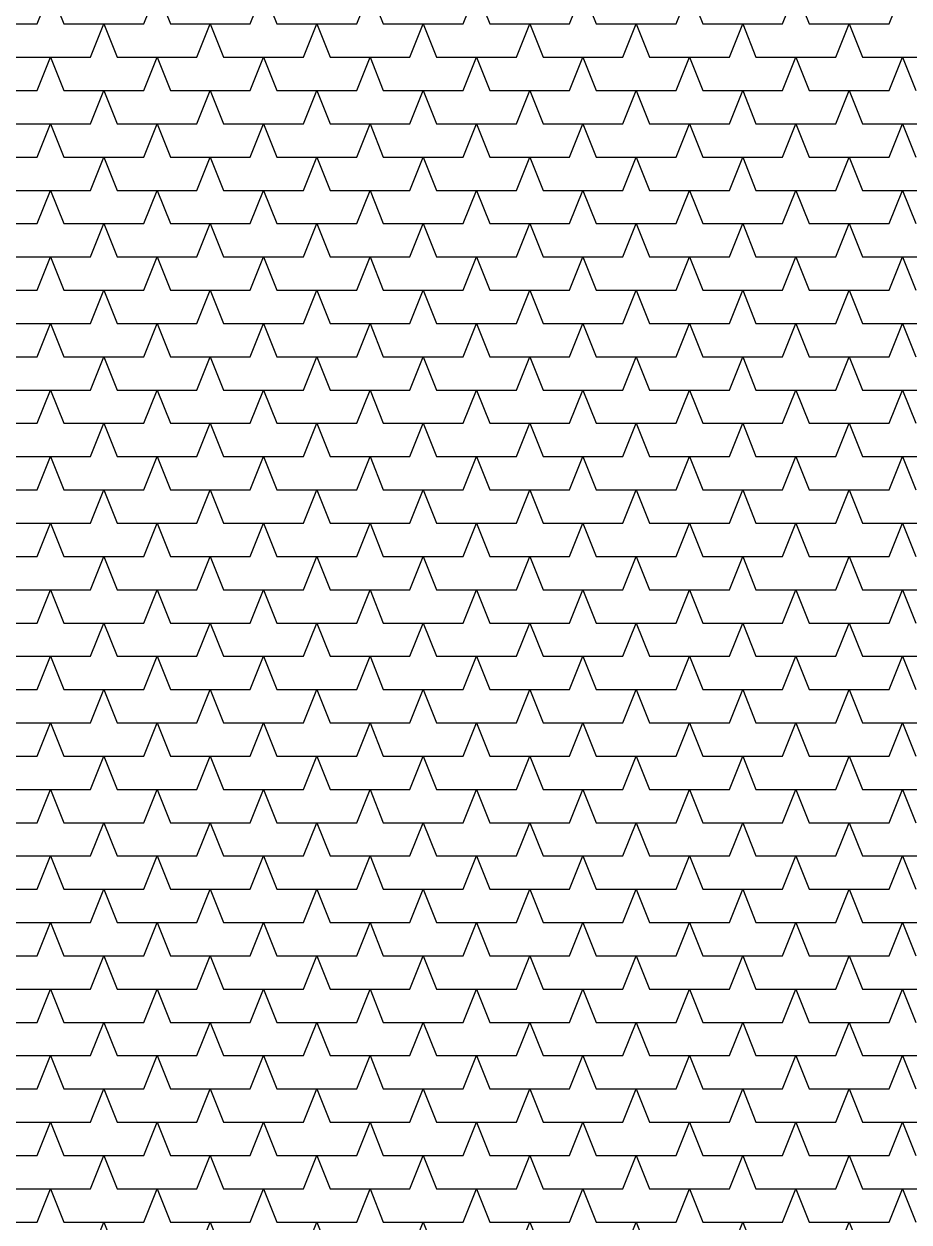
# Model space of a CAD drawing. Header units: inches. Extents: x 86794 to 87086, y 41803 to 41823.
# Drawn here: x 87033.951 to 87035.281, y 41819.53 to 41821.33 of the extents above; entities that cross this region are included whole.
import ezdxf

# ---------------------------------------------------------------- set-up
doc = ezdxf.new("R2010")
doc.units = ezdxf.units.IN
doc.header["$MEASUREMENT"] = 0

msp = doc.modelspace()

# ---------------------------------------------------------------- linework, layer by layer
at = {"color": 250}
for p, q in [((87033.9709, 41821.3295), (87033.9909, 41821.3795)), ((87033.9909, 41821.3795), (87034.0109, 41821.3295)), ((87034.1309, 41821.3295), (87034.1509, 41821.3795)), ((87034.1509, 41821.3795), (87034.1709, 41821.3295)), ((87034.2909, 41821.3295), (87034.3109, 41821.3795)), ((87034.3109, 41821.3795), (87034.3309, 41821.3295)), ((87034.4509, 41821.3295), (87034.4709, 41821.3795)), ((87034.4709, 41821.3795), (87034.4909, 41821.3295)), ((87034.6109, 41821.3295), (87034.6309, 41821.3795)), ((87034.6309, 41821.3795), (87034.6509, 41821.3295)), ((87034.7709, 41821.3295), (87034.7909, 41821.3795)), ((87034.7909, 41821.3795), (87034.8109, 41821.3295)), ((87034.9309, 41821.3295), (87034.9509, 41821.3795)), ((87034.9509, 41821.3795), (87034.9709, 41821.3295)), ((87035.0909, 41821.3295), (87035.1109, 41821.3795)), ((87035.1109, 41821.3795), (87035.1309, 41821.3295)), ((87035.2509, 41821.3295), (87035.2709, 41821.3795)), ((87033.8509, 41821.3295), (87033.9709, 41821.3295)), ((87034.0109, 41821.3295), (87034.1309, 41821.3295)), ((87034.0509, 41821.2795), (87034.0709, 41821.3295)), ((87034.0709, 41821.3295), (87034.0909, 41821.2795)), ((87034.1709, 41821.3295), (87034.2909, 41821.3295)), ((87034.2109, 41821.2795), (87034.2309, 41821.3295)), ((87034.2309, 41821.3295), (87034.2509, 41821.2795)), ((87034.3309, 41821.3295), (87034.4509, 41821.3295)), ((87034.3709, 41821.2795), (87034.3909, 41821.3295)), ((87034.3909, 41821.3295), (87034.4109, 41821.2795)), ((87034.4909, 41821.3295), (87034.6109, 41821.3295)), ((87034.5309, 41821.2795), (87034.5509, 41821.3295)), ((87034.5509, 41821.3295), (87034.5709, 41821.2795)), ((87034.6509, 41821.3295), (87034.7709, 41821.3295)), ((87034.6909, 41821.2795), (87034.7109, 41821.3295)), ((87034.7109, 41821.3295), (87034.7309, 41821.2795)), ((87034.8109, 41821.3295), (87034.9309, 41821.3295)), ((87034.8509, 41821.2795), (87034.8709, 41821.3295)), ((87034.8709, 41821.3295), (87034.8909, 41821.2795)), ((87034.9709, 41821.3295), (87035.0909, 41821.3295)), ((87035.0109, 41821.2795), (87035.0309, 41821.3295)), ((87035.0309, 41821.3295), (87035.0509, 41821.2795)), ((87035.1309, 41821.3295), (87035.2509, 41821.3295)), ((87035.1709, 41821.2795), (87035.1909, 41821.3295)), ((87035.1909, 41821.3295), (87035.2109, 41821.2795)), ((87033.9309, 41821.2795), (87034.0509, 41821.2795)), ((87033.9709, 41821.2295), (87033.9909, 41821.2795)), ((87033.9909, 41821.2795), (87034.0109, 41821.2295)), ((87034.0909, 41821.2795), (87034.2109, 41821.2795)), ((87034.1309, 41821.2295), (87034.1509, 41821.2795)), ((87034.1509, 41821.2795), (87034.1709, 41821.2295)), ((87034.2509, 41821.2795), (87034.3709, 41821.2795)), ((87034.2909, 41821.2295), (87034.3109, 41821.2795)), ((87034.3109, 41821.2795), (87034.3309, 41821.2295)), ((87034.4109, 41821.2795), (87034.5309, 41821.2795)), ((87034.4509, 41821.2295), (87034.4709, 41821.2795)), ((87034.4709, 41821.2795), (87034.4909, 41821.2295)), ((87034.5709, 41821.2795), (87034.6909, 41821.2795)), ((87034.6109, 41821.2295), (87034.6309, 41821.2795)), ((87034.6309, 41821.2795), (87034.6509, 41821.2295)), ((87034.7309, 41821.2795), (87034.8509, 41821.2795)), ((87034.7709, 41821.2295), (87034.7909, 41821.2795)), ((87034.7909, 41821.2795), (87034.8109, 41821.2295)), ((87034.8909, 41821.2795), (87035.0109, 41821.2795)), ((87034.9309, 41821.2295), (87034.9509, 41821.2795)), ((87034.9509, 41821.2795), (87034.9709, 41821.2295)), ((87035.0509, 41821.2795), (87035.1709, 41821.2795)), ((87035.0909, 41821.2295), (87035.1109, 41821.2795)), ((87035.1109, 41821.2795), (87035.1309, 41821.2295)), ((87035.2109, 41821.2795), (87035.3309, 41821.2795)), ((87035.2509, 41821.2295), (87035.2709, 41821.2795)), ((87035.2709, 41821.2795), (87035.2909, 41821.2295)), ((87033.8509, 41821.2295), (87033.9709, 41821.2295)), ((87034.0109, 41821.2295), (87034.1309, 41821.2295)), ((87034.0509, 41821.1795), (87034.0709, 41821.2295)), ((87034.0709, 41821.2295), (87034.0909, 41821.1795)), ((87034.1709, 41821.2295), (87034.2909, 41821.2295)), ((87034.2109, 41821.1795), (87034.2309, 41821.2295)), ((87034.2309, 41821.2295), (87034.2509, 41821.1795)), ((87034.3309, 41821.2295), (87034.4509, 41821.2295)), ((87034.3709, 41821.1795), (87034.3909, 41821.2295)), ((87034.3909, 41821.2295), (87034.4109, 41821.1795)), ((87034.4909, 41821.2295), (87034.6109, 41821.2295)), ((87034.5309, 41821.1795), (87034.5509, 41821.2295)), ((87034.5509, 41821.2295), (87034.5709, 41821.1795)), ((87034.6509, 41821.2295), (87034.7709, 41821.2295)), ((87034.6909, 41821.1795), (87034.7109, 41821.2295)), ((87034.7109, 41821.2295), (87034.7309, 41821.1795)), ((87034.8109, 41821.2295), (87034.9309, 41821.2295)), ((87034.8509, 41821.1795), (87034.8709, 41821.2295)), ((87034.8709, 41821.2295), (87034.8909, 41821.1795)), ((87034.9709, 41821.2295), (87035.0909, 41821.2295)), ((87035.0109, 41821.1795), (87035.0309, 41821.2295)), ((87035.0309, 41821.2295), (87035.0509, 41821.1795)), ((87035.1309, 41821.2295), (87035.2509, 41821.2295)), ((87035.1709, 41821.1795), (87035.1909, 41821.2295)), ((87035.1909, 41821.2295), (87035.2109, 41821.1795)), ((87033.9309, 41821.1795), (87034.0509, 41821.1795)), ((87033.9709, 41821.1295), (87033.9909, 41821.1795)), ((87033.9909, 41821.1795), (87034.0109, 41821.1295)), ((87034.0909, 41821.1795), (87034.2109, 41821.1795)), ((87034.1309, 41821.1295), (87034.1509, 41821.1795)), ((87034.1509, 41821.1795), (87034.1709, 41821.1295)), ((87034.2509, 41821.1795), (87034.3709, 41821.1795)), ((87034.2909, 41821.1295), (87034.3109, 41821.1795)), ((87034.3109, 41821.1795), (87034.3309, 41821.1295)), ((87034.4109, 41821.1795), (87034.5309, 41821.1795)), ((87034.4509, 41821.1295), (87034.4709, 41821.1795)), ((87034.4709, 41821.1795), (87034.4909, 41821.1295)), ((87034.5709, 41821.1795), (87034.6909, 41821.1795)), ((87034.6109, 41821.1295), (87034.6309, 41821.1795)), ((87034.6309, 41821.1795), (87034.6509, 41821.1295)), ((87034.7309, 41821.1795), (87034.8509, 41821.1795)), ((87034.7709, 41821.1295), (87034.7909, 41821.1795)), ((87034.7909, 41821.1795), (87034.8109, 41821.1295)), ((87034.8909, 41821.1795), (87035.0109, 41821.1795)), ((87034.9309, 41821.1295), (87034.9509, 41821.1795)), ((87034.9509, 41821.1795), (87034.9709, 41821.1295)), ((87035.0509, 41821.1795), (87035.1709, 41821.1795)), ((87035.0909, 41821.1295), (87035.1109, 41821.1795)), ((87035.1109, 41821.1795), (87035.1309, 41821.1295)), ((87035.2109, 41821.1795), (87035.3309, 41821.1795)), ((87035.2509, 41821.1295), (87035.2709, 41821.1795)), ((87035.2709, 41821.1795), (87035.2909, 41821.1295)), ((87033.8509, 41821.1295), (87033.9709, 41821.1295)), ((87034.0109, 41821.1295), (87034.1309, 41821.1295)), ((87034.0509, 41821.0795), (87034.0709, 41821.1295)), ((87034.0709, 41821.1295), (87034.0909, 41821.0795)), ((87034.1709, 41821.1295), (87034.2909, 41821.1295)), ((87034.2109, 41821.0795), (87034.2309, 41821.1295)), ((87034.2309, 41821.1295), (87034.2509, 41821.0795)), ((87034.3309, 41821.1295), (87034.4509, 41821.1295)), ((87034.3709, 41821.0795), (87034.3909, 41821.1295)), ((87034.3909, 41821.1295), (87034.4109, 41821.0795)), ((87034.4909, 41821.1295), (87034.6109, 41821.1295)), ((87034.5309, 41821.0795), (87034.5509, 41821.1295)), ((87034.5509, 41821.1295), (87034.5709, 41821.0795)), ((87034.6509, 41821.1295), (87034.7709, 41821.1295)), ((87034.6909, 41821.0795), (87034.7109, 41821.1295)), ((87034.7109, 41821.1295), (87034.7309, 41821.0795)), ((87034.8109, 41821.1295), (87034.9309, 41821.1295)), ((87034.8509, 41821.0795), (87034.8709, 41821.1295)), ((87034.8709, 41821.1295), (87034.8909, 41821.0795)), ((87034.9709, 41821.1295), (87035.0909, 41821.1295)), ((87035.0109, 41821.0795), (87035.0309, 41821.1295)), ((87035.0309, 41821.1295), (87035.0509, 41821.0795)), ((87035.1309, 41821.1295), (87035.2509, 41821.1295)), ((87035.1709, 41821.0795), (87035.1909, 41821.1295)), ((87035.1909, 41821.1295), (87035.2109, 41821.0795)), ((87033.9309, 41821.0795), (87034.0509, 41821.0795)), ((87033.9709, 41821.0295), (87033.9909, 41821.0795)), ((87033.9909, 41821.0795), (87034.0109, 41821.0295)), ((87034.0909, 41821.0795), (87034.2109, 41821.0795)), ((87034.1309, 41821.0295), (87034.1509, 41821.0795)), ((87034.1509, 41821.0795), (87034.1709, 41821.0295)), ((87034.2509, 41821.0795), (87034.3709, 41821.0795)), ((87034.2909, 41821.0295), (87034.3109, 41821.0795)), ((87034.3109, 41821.0795), (87034.3309, 41821.0295)), ((87034.4109, 41821.0795), (87034.5309, 41821.0795)), ((87034.4509, 41821.0295), (87034.4709, 41821.0795)), ((87034.4709, 41821.0795), (87034.4909, 41821.0295)), ((87034.5709, 41821.0795), (87034.6909, 41821.0795)), ((87034.6109, 41821.0295), (87034.6309, 41821.0795)), ((87034.6309, 41821.0795), (87034.6509, 41821.0295)), ((87034.7309, 41821.0795), (87034.8509, 41821.0795)), ((87034.7709, 41821.0295), (87034.7909, 41821.0795)), ((87034.7909, 41821.0795), (87034.8109, 41821.0295)), ((87034.8909, 41821.0795), (87035.0109, 41821.0795)), ((87034.9309, 41821.0295), (87034.9509, 41821.0795)), ((87034.9509, 41821.0795), (87034.9709, 41821.0295)), ((87035.0509, 41821.0795), (87035.1709, 41821.0795)), ((87035.0909, 41821.0295), (87035.1109, 41821.0795)), ((87035.1109, 41821.0795), (87035.1309, 41821.0295)), ((87035.2109, 41821.0795), (87035.3309, 41821.0795)), ((87035.2509, 41821.0295), (87035.2709, 41821.0795)), ((87035.2709, 41821.0795), (87035.2909, 41821.0295)), ((87033.8509, 41821.0295), (87033.9709, 41821.0295)), ((87034.0109, 41821.0295), (87034.1309, 41821.0295)), ((87034.0509, 41820.9795), (87034.0709, 41821.0295)), ((87034.0709, 41821.0295), (87034.0909, 41820.9795)), ((87034.1709, 41821.0295), (87034.2909, 41821.0295)), ((87034.2109, 41820.9795), (87034.2309, 41821.0295)), ((87034.2309, 41821.0295), (87034.2509, 41820.9795)), ((87034.3309, 41821.0295), (87034.4509, 41821.0295)), ((87034.3709, 41820.9795), (87034.3909, 41821.0295)), ((87034.3909, 41821.0295), (87034.4109, 41820.9795)), ((87034.4909, 41821.0295), (87034.6109, 41821.0295)), ((87034.5309, 41820.9795), (87034.5509, 41821.0295)), ((87034.5509, 41821.0295), (87034.5709, 41820.9795)), ((87034.6509, 41821.0295), (87034.7709, 41821.0295)), ((87034.6909, 41820.9795), (87034.7109, 41821.0295)), ((87034.7109, 41821.0295), (87034.7309, 41820.9795)), ((87034.8109, 41821.0295), (87034.9309, 41821.0295)), ((87034.8509, 41820.9795), (87034.8709, 41821.0295)), ((87034.8709, 41821.0295), (87034.8909, 41820.9795)), ((87034.9709, 41821.0295), (87035.0909, 41821.0295)), ((87035.0109, 41820.9795), (87035.0309, 41821.0295)), ((87035.0309, 41821.0295), (87035.0509, 41820.9795)), ((87035.1309, 41821.0295), (87035.2509, 41821.0295)), ((87035.1709, 41820.9795), (87035.1909, 41821.0295)), ((87035.1909, 41821.0295), (87035.2109, 41820.9795)), ((87033.9309, 41820.9795), (87034.0509, 41820.9795)), ((87033.9709, 41820.9295), (87033.9909, 41820.9795)), ((87033.9909, 41820.9795), (87034.0109, 41820.9295)), ((87034.0909, 41820.9795), (87034.2109, 41820.9795)), ((87034.1309, 41820.9295), (87034.1509, 41820.9795)), ((87034.1509, 41820.9795), (87034.1709, 41820.9295)), ((87034.2509, 41820.9795), (87034.3709, 41820.9795)), ((87034.2909, 41820.9295), (87034.3109, 41820.9795)), ((87034.3109, 41820.9795), (87034.3309, 41820.9295)), ((87034.4109, 41820.9795), (87034.5309, 41820.9795)), ((87034.4509, 41820.9295), (87034.4709, 41820.9795)), ((87034.4709, 41820.9795), (87034.4909, 41820.9295)), ((87034.5709, 41820.9795), (87034.6909, 41820.9795)), ((87034.6109, 41820.9295), (87034.6309, 41820.9795)), ((87034.6309, 41820.9795), (87034.6509, 41820.9295)), ((87034.7309, 41820.9795), (87034.8509, 41820.9795)), ((87034.7709, 41820.9295), (87034.7909, 41820.9795)), ((87034.7909, 41820.9795), (87034.8109, 41820.9295)), ((87034.8909, 41820.9795), (87035.0109, 41820.9795)), ((87034.9309, 41820.9295), (87034.9509, 41820.9795)), ((87034.9509, 41820.9795), (87034.9709, 41820.9295)), ((87035.0509, 41820.9795), (87035.1709, 41820.9795)), ((87035.0909, 41820.9295), (87035.1109, 41820.9795)), ((87035.1109, 41820.9795), (87035.1309, 41820.9295)), ((87035.2109, 41820.9795), (87035.3309, 41820.9795)), ((87035.2509, 41820.9295), (87035.2709, 41820.9795)), ((87035.2709, 41820.9795), (87035.2909, 41820.9295)), ((87033.8509, 41820.9295), (87033.9709, 41820.9295)), ((87034.0109, 41820.9295), (87034.1309, 41820.9295)), ((87034.0509, 41820.8795), (87034.0709, 41820.9295)), ((87034.0709, 41820.9295), (87034.0909, 41820.8795)), ((87034.1709, 41820.9295), (87034.2909, 41820.9295)), ((87034.2109, 41820.8795), (87034.2309, 41820.9295)), ((87034.2309, 41820.9295), (87034.2509, 41820.8795)), ((87034.3309, 41820.9295), (87034.4509, 41820.9295)), ((87034.3709, 41820.8795), (87034.3909, 41820.9295)), ((87034.3909, 41820.9295), (87034.4109, 41820.8795)), ((87034.4909, 41820.9295), (87034.6109, 41820.9295)), ((87034.5309, 41820.8795), (87034.5509, 41820.9295)), ((87034.5509, 41820.9295), (87034.5709, 41820.8795)), ((87034.6509, 41820.9295), (87034.7709, 41820.9295)), ((87034.6909, 41820.8795), (87034.7109, 41820.9295)), ((87034.7109, 41820.9295), (87034.7309, 41820.8795)), ((87034.8109, 41820.9295), (87034.9309, 41820.9295)), ((87034.8509, 41820.8795), (87034.8709, 41820.9295)), ((87034.8709, 41820.9295), (87034.8909, 41820.8795)), ((87034.9709, 41820.9295), (87035.0909, 41820.9295)), ((87035.0109, 41820.8795), (87035.0309, 41820.9295)), ((87035.0309, 41820.9295), (87035.0509, 41820.8795)), ((87035.1309, 41820.9295), (87035.2509, 41820.9295)), ((87035.1709, 41820.8795), (87035.1909, 41820.9295)), ((87035.1909, 41820.9295), (87035.2109, 41820.8795)), ((87033.9309, 41820.8795), (87034.0509, 41820.8795)), ((87033.9709, 41820.8295), (87033.9909, 41820.8795)), ((87033.9909, 41820.8795), (87034.0109, 41820.8295)), ((87034.0909, 41820.8795), (87034.2109, 41820.8795)), ((87034.1309, 41820.8295), (87034.1509, 41820.8795)), ((87034.1509, 41820.8795), (87034.1709, 41820.8295)), ((87034.2509, 41820.8795), (87034.3709, 41820.8795)), ((87034.2909, 41820.8295), (87034.3109, 41820.8795)), ((87034.3109, 41820.8795), (87034.3309, 41820.8295)), ((87034.4109, 41820.8795), (87034.5309, 41820.8795)), ((87034.4509, 41820.8295), (87034.4709, 41820.8795)), ((87034.4709, 41820.8795), (87034.4909, 41820.8295)), ((87034.5709, 41820.8795), (87034.6909, 41820.8795)), ((87034.6109, 41820.8295), (87034.6309, 41820.8795)), ((87034.6309, 41820.8795), (87034.6509, 41820.8295)), ((87034.7309, 41820.8795), (87034.8509, 41820.8795)), ((87034.7709, 41820.8295), (87034.7909, 41820.8795)), ((87034.7909, 41820.8795), (87034.8109, 41820.8295)), ((87034.8909, 41820.8795), (87035.0109, 41820.8795)), ((87034.9309, 41820.8295), (87034.9509, 41820.8795)), ((87034.9509, 41820.8795), (87034.9709, 41820.8295)), ((87035.0509, 41820.8795), (87035.1709, 41820.8795)), ((87035.0909, 41820.8295), (87035.1109, 41820.8795)), ((87035.1109, 41820.8795), (87035.1309, 41820.8295)), ((87035.2109, 41820.8795), (87035.3309, 41820.8795)), ((87035.2509, 41820.8295), (87035.2709, 41820.8795)), ((87035.2709, 41820.8795), (87035.2909, 41820.8295)), ((87033.8509, 41820.8295), (87033.9709, 41820.8295)), ((87034.0109, 41820.8295), (87034.1309, 41820.8295)), ((87034.0509, 41820.7795), (87034.0709, 41820.8295)), ((87034.0709, 41820.8295), (87034.0909, 41820.7795)), ((87034.1709, 41820.8295), (87034.2909, 41820.8295)), ((87034.2109, 41820.7795), (87034.2309, 41820.8295)), ((87034.2309, 41820.8295), (87034.2509, 41820.7795)), ((87034.3309, 41820.8295), (87034.4509, 41820.8295)), ((87034.3709, 41820.7795), (87034.3909, 41820.8295)), ((87034.3909, 41820.8295), (87034.4109, 41820.7795)), ((87034.4909, 41820.8295), (87034.6109, 41820.8295)), ((87034.5309, 41820.7795), (87034.5509, 41820.8295)), ((87034.5509, 41820.8295), (87034.5709, 41820.7795)), ((87034.6509, 41820.8295), (87034.7709, 41820.8295)), ((87034.6909, 41820.7795), (87034.7109, 41820.8295)), ((87034.7109, 41820.8295), (87034.7309, 41820.7795)), ((87034.8109, 41820.8295), (87034.9309, 41820.8295)), ((87034.8509, 41820.7795), (87034.8709, 41820.8295)), ((87034.8709, 41820.8295), (87034.8909, 41820.7795)), ((87034.9709, 41820.8295), (87035.0909, 41820.8295)), ((87035.0109, 41820.7795), (87035.0309, 41820.8295)), ((87035.0309, 41820.8295), (87035.0509, 41820.7795)), ((87035.1309, 41820.8295), (87035.2509, 41820.8295)), ((87035.1709, 41820.7795), (87035.1909, 41820.8295)), ((87035.1909, 41820.8295), (87035.2109, 41820.7795)), ((87033.9309, 41820.7795), (87034.0509, 41820.7795)), ((87033.9709, 41820.7295), (87033.9909, 41820.7795)), ((87033.9909, 41820.7795), (87034.0109, 41820.7295)), ((87034.0909, 41820.7795), (87034.2109, 41820.7795)), ((87034.1309, 41820.7295), (87034.1509, 41820.7795)), ((87034.1509, 41820.7795), (87034.1709, 41820.7295)), ((87034.2509, 41820.7795), (87034.3709, 41820.7795)), ((87034.2909, 41820.7295), (87034.3109, 41820.7795)), ((87034.3109, 41820.7795), (87034.3309, 41820.7295)), ((87034.4109, 41820.7795), (87034.5309, 41820.7795)), ((87034.4509, 41820.7295), (87034.4709, 41820.7795)), ((87034.4709, 41820.7795), (87034.4909, 41820.7295)), ((87034.5709, 41820.7795), (87034.6909, 41820.7795)), ((87034.6109, 41820.7295), (87034.6309, 41820.7795)), ((87034.6309, 41820.7795), (87034.6509, 41820.7295)), ((87034.7309, 41820.7795), (87034.8509, 41820.7795)), ((87034.7709, 41820.7295), (87034.7909, 41820.7795)), ((87034.7909, 41820.7795), (87034.8109, 41820.7295)), ((87034.8909, 41820.7795), (87035.0109, 41820.7795)), ((87034.9309, 41820.7295), (87034.9509, 41820.7795)), ((87034.9509, 41820.7795), (87034.9709, 41820.7295)), ((87035.0509, 41820.7795), (87035.1709, 41820.7795)), ((87035.0909, 41820.7295), (87035.1109, 41820.7795)), ((87035.1109, 41820.7795), (87035.1309, 41820.7295)), ((87035.2109, 41820.7795), (87035.3309, 41820.7795)), ((87035.2509, 41820.7295), (87035.2709, 41820.7795)), ((87035.2709, 41820.7795), (87035.2909, 41820.7295)), ((87033.8509, 41820.7295), (87033.9709, 41820.7295)), ((87034.0109, 41820.7295), (87034.1309, 41820.7295)), ((87034.0509, 41820.6795), (87034.0709, 41820.7295)), ((87034.0709, 41820.7295), (87034.0909, 41820.6795)), ((87034.1709, 41820.7295), (87034.2909, 41820.7295)), ((87034.2109, 41820.6795), (87034.2309, 41820.7295)), ((87034.2309, 41820.7295), (87034.2509, 41820.6795)), ((87034.3309, 41820.7295), (87034.4509, 41820.7295)), ((87034.3709, 41820.6795), (87034.3909, 41820.7295)), ((87034.3909, 41820.7295), (87034.4109, 41820.6795)), ((87034.4909, 41820.7295), (87034.6109, 41820.7295)), ((87034.5309, 41820.6795), (87034.5509, 41820.7295)), ((87034.5509, 41820.7295), (87034.5709, 41820.6795)), ((87034.6509, 41820.7295), (87034.7709, 41820.7295)), ((87034.6909, 41820.6795), (87034.7109, 41820.7295)), ((87034.7109, 41820.7295), (87034.7309, 41820.6795)), ((87034.8109, 41820.7295), (87034.9309, 41820.7295)), ((87034.8509, 41820.6795), (87034.8709, 41820.7295)), ((87034.8709, 41820.7295), (87034.8909, 41820.6795)), ((87034.9709, 41820.7295), (87035.0909, 41820.7295)), ((87035.0109, 41820.6795), (87035.0309, 41820.7295)), ((87035.0309, 41820.7295), (87035.0509, 41820.6795)), ((87035.1309, 41820.7295), (87035.2509, 41820.7295)), ((87035.1709, 41820.6795), (87035.1909, 41820.7295)), ((87035.1909, 41820.7295), (87035.2109, 41820.6795)), ((87033.9309, 41820.6795), (87034.0509, 41820.6795)), ((87033.9709, 41820.6295), (87033.9909, 41820.6795)), ((87033.9909, 41820.6795), (87034.0109, 41820.6295)), ((87034.0909, 41820.6795), (87034.2109, 41820.6795)), ((87034.1309, 41820.6295), (87034.1509, 41820.6795)), ((87034.1509, 41820.6795), (87034.1709, 41820.6295)), ((87034.2509, 41820.6795), (87034.3709, 41820.6795)), ((87034.2909, 41820.6295), (87034.3109, 41820.6795)), ((87034.3109, 41820.6795), (87034.3309, 41820.6295)), ((87034.4109, 41820.6795), (87034.5309, 41820.6795)), ((87034.4509, 41820.6295), (87034.4709, 41820.6795)), ((87034.4709, 41820.6795), (87034.4909, 41820.6295)), ((87034.5709, 41820.6795), (87034.6909, 41820.6795)), ((87034.6109, 41820.6295), (87034.6309, 41820.6795)), ((87034.6309, 41820.6795), (87034.6509, 41820.6295)), ((87034.7309, 41820.6795), (87034.8509, 41820.6795)), ((87034.7709, 41820.6295), (87034.7909, 41820.6795)), ((87034.7909, 41820.6795), (87034.8109, 41820.6295)), ((87034.8909, 41820.6795), (87035.0109, 41820.6795)), ((87034.9309, 41820.6295), (87034.9509, 41820.6795)), ((87034.9509, 41820.6795), (87034.9709, 41820.6295)), ((87035.0509, 41820.6795), (87035.1709, 41820.6795)), ((87035.0909, 41820.6295), (87035.1109, 41820.6795)), ((87035.1109, 41820.6795), (87035.1309, 41820.6295)), ((87035.2109, 41820.6795), (87035.3309, 41820.6795)), ((87035.2509, 41820.6295), (87035.2709, 41820.6795)), ((87035.2709, 41820.6795), (87035.2909, 41820.6295)), ((87033.8509, 41820.6295), (87033.9709, 41820.6295)), ((87034.0109, 41820.6295), (87034.1309, 41820.6295)), ((87034.0509, 41820.5795), (87034.0709, 41820.6295)), ((87034.0709, 41820.6295), (87034.0909, 41820.5795)), ((87034.1709, 41820.6295), (87034.2909, 41820.6295)), ((87034.2109, 41820.5795), (87034.2309, 41820.6295)), ((87034.2309, 41820.6295), (87034.2509, 41820.5795)), ((87034.3309, 41820.6295), (87034.4509, 41820.6295)), ((87034.3709, 41820.5795), (87034.3909, 41820.6295)), ((87034.3909, 41820.6295), (87034.4109, 41820.5795)), ((87034.4909, 41820.6295), (87034.6109, 41820.6295)), ((87034.5309, 41820.5795), (87034.5509, 41820.6295)), ((87034.5509, 41820.6295), (87034.5709, 41820.5795)), ((87034.6509, 41820.6295), (87034.7709, 41820.6295)), ((87034.6909, 41820.5795), (87034.7109, 41820.6295)), ((87034.7109, 41820.6295), (87034.7309, 41820.5795)), ((87034.8109, 41820.6295), (87034.9309, 41820.6295)), ((87034.8509, 41820.5795), (87034.8709, 41820.6295)), ((87034.8709, 41820.6295), (87034.8909, 41820.5795)), ((87034.9709, 41820.6295), (87035.0909, 41820.6295)), ((87035.0109, 41820.5795), (87035.0309, 41820.6295)), ((87035.0309, 41820.6295), (87035.0509, 41820.5795)), ((87035.1309, 41820.6295), (87035.2509, 41820.6295)), ((87035.1709, 41820.5795), (87035.1909, 41820.6295)), ((87035.1909, 41820.6295), (87035.2109, 41820.5795)), ((87033.9309, 41820.5795), (87034.0509, 41820.5795)), ((87033.9709, 41820.5295), (87033.9909, 41820.5795)), ((87033.9909, 41820.5795), (87034.0109, 41820.5295)), ((87034.0909, 41820.5795), (87034.2109, 41820.5795)), ((87034.1309, 41820.5295), (87034.1509, 41820.5795)), ((87034.1509, 41820.5795), (87034.1709, 41820.5295)), ((87034.2509, 41820.5795), (87034.3709, 41820.5795)), ((87034.2909, 41820.5295), (87034.3109, 41820.5795)), ((87034.3109, 41820.5795), (87034.3309, 41820.5295)), ((87034.4109, 41820.5795), (87034.5309, 41820.5795)), ((87034.4509, 41820.5295), (87034.4709, 41820.5795)), ((87034.4709, 41820.5795), (87034.4909, 41820.5295)), ((87034.5709, 41820.5795), (87034.6909, 41820.5795)), ((87034.6109, 41820.5295), (87034.6309, 41820.5795)), ((87034.6309, 41820.5795), (87034.6509, 41820.5295)), ((87034.7309, 41820.5795), (87034.8509, 41820.5795)), ((87034.7709, 41820.5295), (87034.7909, 41820.5795)), ((87034.7909, 41820.5795), (87034.8109, 41820.5295)), ((87034.8909, 41820.5795), (87035.0109, 41820.5795)), ((87034.9309, 41820.5295), (87034.9509, 41820.5795)), ((87034.9509, 41820.5795), (87034.9709, 41820.5295)), ((87035.0509, 41820.5795), (87035.1709, 41820.5795)), ((87035.0909, 41820.5295), (87035.1109, 41820.5795)), ((87035.1109, 41820.5795), (87035.1309, 41820.5295)), ((87035.2109, 41820.5795), (87035.3309, 41820.5795)), ((87035.2509, 41820.5295), (87035.2709, 41820.5795)), ((87035.2709, 41820.5795), (87035.2909, 41820.5295)), ((87033.8509, 41820.5295), (87033.9709, 41820.5295)), ((87034.0109, 41820.5295), (87034.1309, 41820.5295)), ((87034.0509, 41820.4795), (87034.0709, 41820.5295)), ((87034.0709, 41820.5295), (87034.0909, 41820.4795)), ((87034.1709, 41820.5295), (87034.2909, 41820.5295)), ((87034.2109, 41820.4795), (87034.2309, 41820.5295)), ((87034.2309, 41820.5295), (87034.2509, 41820.4795)), ((87034.3309, 41820.5295), (87034.4509, 41820.5295)), ((87034.3709, 41820.4795), (87034.3909, 41820.5295)), ((87034.3909, 41820.5295), (87034.4109, 41820.4795)), ((87034.4909, 41820.5295), (87034.6109, 41820.5295)), ((87034.5309, 41820.4795), (87034.5509, 41820.5295)), ((87034.5509, 41820.5295), (87034.5709, 41820.4795)), ((87034.6509, 41820.5295), (87034.7709, 41820.5295)), ((87034.6909, 41820.4795), (87034.7109, 41820.5295)), ((87034.7109, 41820.5295), (87034.7309, 41820.4795)), ((87034.8109, 41820.5295), (87034.9309, 41820.5295)), ((87034.8509, 41820.4795), (87034.8709, 41820.5295)), ((87034.8709, 41820.5295), (87034.8909, 41820.4795)), ((87034.9709, 41820.5295), (87035.0909, 41820.5295)), ((87035.0109, 41820.4795), (87035.0309, 41820.5295)), ((87035.0309, 41820.5295), (87035.0509, 41820.4795)), ((87035.1309, 41820.5295), (87035.2509, 41820.5295)), ((87035.1709, 41820.4795), (87035.1909, 41820.5295)), ((87035.1909, 41820.5295), (87035.2109, 41820.4795)), ((87033.9309, 41820.4795), (87034.0509, 41820.4795)), ((87033.9709, 41820.4295), (87033.9909, 41820.4795)), ((87033.9909, 41820.4795), (87034.0109, 41820.4295)), ((87034.0909, 41820.4795), (87034.2109, 41820.4795)), ((87034.1309, 41820.4295), (87034.1509, 41820.4795)), ((87034.1509, 41820.4795), (87034.1709, 41820.4295)), ((87034.2509, 41820.4795), (87034.3709, 41820.4795)), ((87034.2909, 41820.4295), (87034.3109, 41820.4795)), ((87034.3109, 41820.4795), (87034.3309, 41820.4295)), ((87034.4109, 41820.4795), (87034.5309, 41820.4795)), ((87034.4509, 41820.4295), (87034.4709, 41820.4795)), ((87034.4709, 41820.4795), (87034.4909, 41820.4295)), ((87034.5709, 41820.4795), (87034.6909, 41820.4795)), ((87034.6109, 41820.4295), (87034.6309, 41820.4795)), ((87034.6309, 41820.4795), (87034.6509, 41820.4295)), ((87034.7309, 41820.4795), (87034.8509, 41820.4795)), ((87034.7709, 41820.4295), (87034.7909, 41820.4795)), ((87034.7909, 41820.4795), (87034.8109, 41820.4295)), ((87034.8909, 41820.4795), (87035.0109, 41820.4795)), ((87034.9309, 41820.4295), (87034.9509, 41820.4795)), ((87034.9509, 41820.4795), (87034.9709, 41820.4295)), ((87035.0509, 41820.4795), (87035.1709, 41820.4795)), ((87035.0909, 41820.4295), (87035.1109, 41820.4795)), ((87035.1109, 41820.4795), (87035.1309, 41820.4295)), ((87035.2109, 41820.4795), (87035.3309, 41820.4795)), ((87035.2509, 41820.4295), (87035.2709, 41820.4795)), ((87035.2709, 41820.4795), (87035.2909, 41820.4295)), ((87033.8509, 41820.4295), (87033.9709, 41820.4295)), ((87034.0109, 41820.4295), (87034.1309, 41820.4295)), ((87034.0509, 41820.3795), (87034.0709, 41820.4295)), ((87034.0709, 41820.4295), (87034.0909, 41820.3795)), ((87034.1709, 41820.4295), (87034.2909, 41820.4295)), ((87034.2109, 41820.3795), (87034.2309, 41820.4295)), ((87034.2309, 41820.4295), (87034.2509, 41820.3795)), ((87034.3309, 41820.4295), (87034.4509, 41820.4295)), ((87034.3709, 41820.3795), (87034.3909, 41820.4295)), ((87034.3909, 41820.4295), (87034.4109, 41820.3795)), ((87034.4909, 41820.4295), (87034.6109, 41820.4295)), ((87034.5309, 41820.3795), (87034.5509, 41820.4295)), ((87034.5509, 41820.4295), (87034.5709, 41820.3795)), ((87034.6509, 41820.4295), (87034.7709, 41820.4295)), ((87034.6909, 41820.3795), (87034.7109, 41820.4295)), ((87034.7109, 41820.4295), (87034.7309, 41820.3795)), ((87034.8109, 41820.4295), (87034.9309, 41820.4295)), ((87034.8509, 41820.3795), (87034.8709, 41820.4295)), ((87034.8709, 41820.4295), (87034.8909, 41820.3795)), ((87034.9709, 41820.4295), (87035.0909, 41820.4295)), ((87035.0109, 41820.3795), (87035.0309, 41820.4295)), ((87035.0309, 41820.4295), (87035.0509, 41820.3795)), ((87035.1309, 41820.4295), (87035.2509, 41820.4295)), ((87035.1709, 41820.3795), (87035.1909, 41820.4295)), ((87035.1909, 41820.4295), (87035.2109, 41820.3795)), ((87033.9309, 41820.3795), (87034.0509, 41820.3795)), ((87033.9709, 41820.3295), (87033.9909, 41820.3795)), ((87033.9909, 41820.3795), (87034.0109, 41820.3295)), ((87034.0909, 41820.3795), (87034.2109, 41820.3795)), ((87034.1309, 41820.3295), (87034.1509, 41820.3795)), ((87034.1509, 41820.3795), (87034.1709, 41820.3295)), ((87034.2509, 41820.3795), (87034.3709, 41820.3795)), ((87034.2909, 41820.3295), (87034.3109, 41820.3795)), ((87034.3109, 41820.3795), (87034.3309, 41820.3295)), ((87034.4109, 41820.3795), (87034.5309, 41820.3795)), ((87034.4509, 41820.3295), (87034.4709, 41820.3795)), ((87034.4709, 41820.3795), (87034.4909, 41820.3295)), ((87034.5709, 41820.3795), (87034.6909, 41820.3795)), ((87034.6109, 41820.3295), (87034.6309, 41820.3795)), ((87034.6309, 41820.3795), (87034.6509, 41820.3295)), ((87034.7309, 41820.3795), (87034.8509, 41820.3795)), ((87034.7709, 41820.3295), (87034.7909, 41820.3795)), ((87034.7909, 41820.3795), (87034.8109, 41820.3295)), ((87034.8909, 41820.3795), (87035.0109, 41820.3795)), ((87034.9309, 41820.3295), (87034.9509, 41820.3795)), ((87034.9509, 41820.3795), (87034.9709, 41820.3295)), ((87035.0509, 41820.3795), (87035.1709, 41820.3795)), ((87035.0909, 41820.3295), (87035.1109, 41820.3795)), ((87035.1109, 41820.3795), (87035.1309, 41820.3295)), ((87035.2109, 41820.3795), (87035.3309, 41820.3795)), ((87035.2509, 41820.3295), (87035.2709, 41820.3795)), ((87035.2709, 41820.3795), (87035.2909, 41820.3295)), ((87033.8509, 41820.3295), (87033.9709, 41820.3295)), ((87034.0109, 41820.3295), (87034.1309, 41820.3295)), ((87034.0509, 41820.2795), (87034.0709, 41820.3295)), ((87034.0709, 41820.3295), (87034.0909, 41820.2795)), ((87034.1709, 41820.3295), (87034.2909, 41820.3295)), ((87034.2109, 41820.2795), (87034.2309, 41820.3295)), ((87034.2309, 41820.3295), (87034.2509, 41820.2795)), ((87034.3309, 41820.3295), (87034.4509, 41820.3295)), ((87034.3709, 41820.2795), (87034.3909, 41820.3295)), ((87034.3909, 41820.3295), (87034.4109, 41820.2795)), ((87034.4909, 41820.3295), (87034.6109, 41820.3295)), ((87034.5309, 41820.2795), (87034.5509, 41820.3295)), ((87034.5509, 41820.3295), (87034.5709, 41820.2795)), ((87034.6509, 41820.3295), (87034.7709, 41820.3295)), ((87034.6909, 41820.2795), (87034.7109, 41820.3295)), ((87034.7109, 41820.3295), (87034.7309, 41820.2795)), ((87034.8109, 41820.3295), (87034.9309, 41820.3295)), ((87034.8509, 41820.2795), (87034.8709, 41820.3295)), ((87034.8709, 41820.3295), (87034.8909, 41820.2795)), ((87034.9709, 41820.3295), (87035.0909, 41820.3295)), ((87035.0109, 41820.2795), (87035.0309, 41820.3295)), ((87035.0309, 41820.3295), (87035.0509, 41820.2795)), ((87035.1309, 41820.3295), (87035.2509, 41820.3295)), ((87035.1709, 41820.2795), (87035.1909, 41820.3295)), ((87035.1909, 41820.3295), (87035.2109, 41820.2795)), ((87033.9309, 41820.2795), (87034.0509, 41820.2795)), ((87033.9709, 41820.2295), (87033.9909, 41820.2795)), ((87033.9909, 41820.2795), (87034.0109, 41820.2295)), ((87034.0909, 41820.2795), (87034.2109, 41820.2795)), ((87034.1309, 41820.2295), (87034.1509, 41820.2795)), ((87034.1509, 41820.2795), (87034.1709, 41820.2295)), ((87034.2509, 41820.2795), (87034.3709, 41820.2795)), ((87034.2909, 41820.2295), (87034.3109, 41820.2795)), ((87034.3109, 41820.2795), (87034.3309, 41820.2295)), ((87034.4109, 41820.2795), (87034.5309, 41820.2795)), ((87034.4509, 41820.2295), (87034.4709, 41820.2795)), ((87034.4709, 41820.2795), (87034.4909, 41820.2295)), ((87034.5709, 41820.2795), (87034.6909, 41820.2795)), ((87034.6109, 41820.2295), (87034.6309, 41820.2795)), ((87034.6309, 41820.2795), (87034.6509, 41820.2295)), ((87034.7309, 41820.2795), (87034.8509, 41820.2795)), ((87034.7709, 41820.2295), (87034.7909, 41820.2795)), ((87034.7909, 41820.2795), (87034.8109, 41820.2295)), ((87034.8909, 41820.2795), (87035.0109, 41820.2795)), ((87034.9309, 41820.2295), (87034.9509, 41820.2795)), ((87034.9509, 41820.2795), (87034.9709, 41820.2295)), ((87035.0509, 41820.2795), (87035.1709, 41820.2795)), ((87035.0909, 41820.2295), (87035.1109, 41820.2795)), ((87035.1109, 41820.2795), (87035.1309, 41820.2295)), ((87035.2109, 41820.2795), (87035.3309, 41820.2795)), ((87035.2509, 41820.2295), (87035.2709, 41820.2795)), ((87035.2709, 41820.2795), (87035.2909, 41820.2295)), ((87033.8509, 41820.2295), (87033.9709, 41820.2295)), ((87034.0109, 41820.2295), (87034.1309, 41820.2295)), ((87034.0509, 41820.1795), (87034.0709, 41820.2295)), ((87034.0709, 41820.2295), (87034.0909, 41820.1795)), ((87034.1709, 41820.2295), (87034.2909, 41820.2295)), ((87034.2109, 41820.1795), (87034.2309, 41820.2295)), ((87034.2309, 41820.2295), (87034.2509, 41820.1795)), ((87034.3309, 41820.2295), (87034.4509, 41820.2295)), ((87034.3709, 41820.1795), (87034.3909, 41820.2295)), ((87034.3909, 41820.2295), (87034.4109, 41820.1795)), ((87034.4909, 41820.2295), (87034.6109, 41820.2295)), ((87034.5309, 41820.1795), (87034.5509, 41820.2295)), ((87034.5509, 41820.2295), (87034.5709, 41820.1795)), ((87034.6509, 41820.2295), (87034.7709, 41820.2295)), ((87034.6909, 41820.1795), (87034.7109, 41820.2295)), ((87034.7109, 41820.2295), (87034.7309, 41820.1795)), ((87034.8109, 41820.2295), (87034.9309, 41820.2295)), ((87034.8509, 41820.1795), (87034.8709, 41820.2295)), ((87034.8709, 41820.2295), (87034.8909, 41820.1795)), ((87034.9709, 41820.2295), (87035.0909, 41820.2295)), ((87035.0109, 41820.1795), (87035.0309, 41820.2295)), ((87035.0309, 41820.2295), (87035.0509, 41820.1795)), ((87035.1309, 41820.2295), (87035.2509, 41820.2295)), ((87035.1709, 41820.1795), (87035.1909, 41820.2295)), ((87035.1909, 41820.2295), (87035.2109, 41820.1795)), ((87033.9309, 41820.1795), (87034.0509, 41820.1795)), ((87033.9709, 41820.1295), (87033.9909, 41820.1795)), ((87033.9909, 41820.1795), (87034.0109, 41820.1295)), ((87034.0909, 41820.1795), (87034.2109, 41820.1795)), ((87034.1309, 41820.1295), (87034.1509, 41820.1795)), ((87034.1509, 41820.1795), (87034.1709, 41820.1295)), ((87034.2509, 41820.1795), (87034.3709, 41820.1795)), ((87034.2909, 41820.1295), (87034.3109, 41820.1795)), ((87034.3109, 41820.1795), (87034.3309, 41820.1295)), ((87034.4109, 41820.1795), (87034.5309, 41820.1795)), ((87034.4509, 41820.1295), (87034.4709, 41820.1795)), ((87034.4709, 41820.1795), (87034.4909, 41820.1295)), ((87034.5709, 41820.1795), (87034.6909, 41820.1795)), ((87034.6109, 41820.1295), (87034.6309, 41820.1795)), ((87034.6309, 41820.1795), (87034.6509, 41820.1295)), ((87034.7309, 41820.1795), (87034.8509, 41820.1795)), ((87034.7709, 41820.1295), (87034.7909, 41820.1795)), ((87034.7909, 41820.1795), (87034.8109, 41820.1295)), ((87034.8909, 41820.1795), (87035.0109, 41820.1795)), ((87034.9309, 41820.1295), (87034.9509, 41820.1795)), ((87034.9509, 41820.1795), (87034.9709, 41820.1295)), ((87035.0509, 41820.1795), (87035.1709, 41820.1795)), ((87035.0909, 41820.1295), (87035.1109, 41820.1795)), ((87035.1109, 41820.1795), (87035.1309, 41820.1295)), ((87035.2109, 41820.1795), (87035.3309, 41820.1795)), ((87035.2509, 41820.1295), (87035.2709, 41820.1795)), ((87035.2709, 41820.1795), (87035.2909, 41820.1295)), ((87033.8509, 41820.1295), (87033.9709, 41820.1295)), ((87034.0109, 41820.1295), (87034.1309, 41820.1295)), ((87034.0509, 41820.0795), (87034.0709, 41820.1295)), ((87034.0709, 41820.1295), (87034.0909, 41820.0795)), ((87034.1709, 41820.1295), (87034.2909, 41820.1295)), ((87034.2109, 41820.0795), (87034.2309, 41820.1295)), ((87034.2309, 41820.1295), (87034.2509, 41820.0795)), ((87034.3309, 41820.1295), (87034.4509, 41820.1295)), ((87034.3709, 41820.0795), (87034.3909, 41820.1295)), ((87034.3909, 41820.1295), (87034.4109, 41820.0795)), ((87034.4909, 41820.1295), (87034.6109, 41820.1295)), ((87034.5309, 41820.0795), (87034.5509, 41820.1295)), ((87034.5509, 41820.1295), (87034.5709, 41820.0795)), ((87034.6509, 41820.1295), (87034.7709, 41820.1295)), ((87034.6909, 41820.0795), (87034.7109, 41820.1295)), ((87034.7109, 41820.1295), (87034.7309, 41820.0795)), ((87034.8109, 41820.1295), (87034.9309, 41820.1295)), ((87034.8509, 41820.0795), (87034.8709, 41820.1295)), ((87034.8709, 41820.1295), (87034.8909, 41820.0795)), ((87034.9709, 41820.1295), (87035.0909, 41820.1295)), ((87035.0109, 41820.0795), (87035.0309, 41820.1295)), ((87035.0309, 41820.1295), (87035.0509, 41820.0795)), ((87035.1309, 41820.1295), (87035.2509, 41820.1295)), ((87035.1709, 41820.0795), (87035.1909, 41820.1295)), ((87035.1909, 41820.1295), (87035.2109, 41820.0795)), ((87033.9309, 41820.0795), (87034.0509, 41820.0795)), ((87033.9709, 41820.0295), (87033.9909, 41820.0795)), ((87033.9909, 41820.0795), (87034.0109, 41820.0295)), ((87034.0909, 41820.0795), (87034.2109, 41820.0795)), ((87034.1309, 41820.0295), (87034.1509, 41820.0795)), ((87034.1509, 41820.0795), (87034.1709, 41820.0295)), ((87034.2509, 41820.0795), (87034.3709, 41820.0795)), ((87034.2909, 41820.0295), (87034.3109, 41820.0795)), ((87034.3109, 41820.0795), (87034.3309, 41820.0295)), ((87034.4109, 41820.0795), (87034.5309, 41820.0795)), ((87034.4509, 41820.0295), (87034.4709, 41820.0795)), ((87034.4709, 41820.0795), (87034.4909, 41820.0295)), ((87034.5709, 41820.0795), (87034.6909, 41820.0795)), ((87034.6109, 41820.0295), (87034.6309, 41820.0795)), ((87034.6309, 41820.0795), (87034.6509, 41820.0295)), ((87034.7309, 41820.0795), (87034.8509, 41820.0795)), ((87034.7709, 41820.0295), (87034.7909, 41820.0795)), ((87034.7909, 41820.0795), (87034.8109, 41820.0295)), ((87034.8909, 41820.0795), (87035.0109, 41820.0795)), ((87034.9309, 41820.0295), (87034.9509, 41820.0795)), ((87034.9509, 41820.0795), (87034.9709, 41820.0295)), ((87035.0509, 41820.0795), (87035.1709, 41820.0795)), ((87035.0909, 41820.0295), (87035.1109, 41820.0795)), ((87035.1109, 41820.0795), (87035.1309, 41820.0295)), ((87035.2109, 41820.0795), (87035.3309, 41820.0795)), ((87035.2509, 41820.0295), (87035.2709, 41820.0795)), ((87035.2709, 41820.0795), (87035.2909, 41820.0295)), ((87033.8509, 41820.0295), (87033.9709, 41820.0295)), ((87034.0109, 41820.0295), (87034.1309, 41820.0295)), ((87034.0509, 41819.9795), (87034.0709, 41820.0295)), ((87034.0709, 41820.0295), (87034.0909, 41819.9795)), ((87034.1709, 41820.0295), (87034.2909, 41820.0295)), ((87034.2109, 41819.9795), (87034.2309, 41820.0295)), ((87034.2309, 41820.0295), (87034.2509, 41819.9795)), ((87034.3309, 41820.0295), (87034.4509, 41820.0295)), ((87034.3709, 41819.9795), (87034.3909, 41820.0295)), ((87034.3909, 41820.0295), (87034.4109, 41819.9795)), ((87034.4909, 41820.0295), (87034.6109, 41820.0295)), ((87034.5309, 41819.9795), (87034.5509, 41820.0295)), ((87034.5509, 41820.0295), (87034.5709, 41819.9795)), ((87034.6509, 41820.0295), (87034.7709, 41820.0295)), ((87034.6909, 41819.9795), (87034.7109, 41820.0295)), ((87034.7109, 41820.0295), (87034.7309, 41819.9795)), ((87034.8109, 41820.0295), (87034.9309, 41820.0295)), ((87034.8509, 41819.9795), (87034.8709, 41820.0295)), ((87034.8709, 41820.0295), (87034.8909, 41819.9795)), ((87034.9709, 41820.0295), (87035.0909, 41820.0295)), ((87035.0109, 41819.9795), (87035.0309, 41820.0295)), ((87035.0309, 41820.0295), (87035.0509, 41819.9795)), ((87035.1309, 41820.0295), (87035.2509, 41820.0295)), ((87035.1709, 41819.9795), (87035.1909, 41820.0295)), ((87035.1909, 41820.0295), (87035.2109, 41819.9795)), ((87033.9309, 41819.9795), (87034.0509, 41819.9795)), ((87033.9709, 41819.9295), (87033.9909, 41819.9795)), ((87033.9909, 41819.9795), (87034.0109, 41819.9295)), ((87034.0909, 41819.9795), (87034.2109, 41819.9795)), ((87034.1309, 41819.9295), (87034.1509, 41819.9795)), ((87034.1509, 41819.9795), (87034.1709, 41819.9295)), ((87034.2509, 41819.9795), (87034.3709, 41819.9795)), ((87034.2909, 41819.9295), (87034.3109, 41819.9795)), ((87034.3109, 41819.9795), (87034.3309, 41819.9295)), ((87034.4109, 41819.9795), (87034.5309, 41819.9795)), ((87034.4509, 41819.9295), (87034.4709, 41819.9795)), ((87034.4709, 41819.9795), (87034.4909, 41819.9295)), ((87034.5709, 41819.9795), (87034.6909, 41819.9795)), ((87034.6109, 41819.9295), (87034.6309, 41819.9795)), ((87034.6309, 41819.9795), (87034.6509, 41819.9295)), ((87034.7309, 41819.9795), (87034.8509, 41819.9795)), ((87034.7709, 41819.9295), (87034.7909, 41819.9795)), ((87034.7909, 41819.9795), (87034.8109, 41819.9295)), ((87034.8909, 41819.9795), (87035.0109, 41819.9795)), ((87034.9309, 41819.9295), (87034.9509, 41819.9795)), ((87034.9509, 41819.9795), (87034.9709, 41819.9295)), ((87035.0509, 41819.9795), (87035.1709, 41819.9795)), ((87035.0909, 41819.9295), (87035.1109, 41819.9795)), ((87035.1109, 41819.9795), (87035.1309, 41819.9295)), ((87035.2109, 41819.9795), (87035.3309, 41819.9795)), ((87035.2509, 41819.9295), (87035.2709, 41819.9795)), ((87035.2709, 41819.9795), (87035.2909, 41819.9295)), ((87033.8509, 41819.9295), (87033.9709, 41819.9295)), ((87034.0109, 41819.9295), (87034.1309, 41819.9295)), ((87034.0509, 41819.8795), (87034.0709, 41819.9295)), ((87034.0709, 41819.9295), (87034.0909, 41819.8795)), ((87034.1709, 41819.9295), (87034.2909, 41819.9295)), ((87034.2109, 41819.8795), (87034.2309, 41819.9295)), ((87034.2309, 41819.9295), (87034.2509, 41819.8795)), ((87034.3309, 41819.9295), (87034.4509, 41819.9295)), ((87034.3709, 41819.8795), (87034.3909, 41819.9295)), ((87034.3909, 41819.9295), (87034.4109, 41819.8795)), ((87034.4909, 41819.9295), (87034.6109, 41819.9295)), ((87034.5309, 41819.8795), (87034.5509, 41819.9295)), ((87034.5509, 41819.9295), (87034.5709, 41819.8795)), ((87034.6509, 41819.9295), (87034.7709, 41819.9295)), ((87034.6909, 41819.8795), (87034.7109, 41819.9295)), ((87034.7109, 41819.9295), (87034.7309, 41819.8795)), ((87034.8109, 41819.9295), (87034.9309, 41819.9295)), ((87034.8509, 41819.8795), (87034.8709, 41819.9295)), ((87034.8709, 41819.9295), (87034.8909, 41819.8795)), ((87034.9709, 41819.9295), (87035.0909, 41819.9295)), ((87035.0109, 41819.8795), (87035.0309, 41819.9295)), ((87035.0309, 41819.9295), (87035.0509, 41819.8795)), ((87035.1309, 41819.9295), (87035.2509, 41819.9295)), ((87035.1709, 41819.8795), (87035.1909, 41819.9295)), ((87035.1909, 41819.9295), (87035.2109, 41819.8795)), ((87033.9309, 41819.8795), (87034.0509, 41819.8795)), ((87033.9709, 41819.8295), (87033.9909, 41819.8795)), ((87033.9909, 41819.8795), (87034.0109, 41819.8295)), ((87034.0909, 41819.8795), (87034.2109, 41819.8795)), ((87034.1309, 41819.8295), (87034.1509, 41819.8795)), ((87034.1509, 41819.8795), (87034.1709, 41819.8295)), ((87034.2509, 41819.8795), (87034.3709, 41819.8795)), ((87034.2909, 41819.8295), (87034.3109, 41819.8795)), ((87034.3109, 41819.8795), (87034.3309, 41819.8295)), ((87034.4109, 41819.8795), (87034.5309, 41819.8795)), ((87034.4509, 41819.8295), (87034.4709, 41819.8795)), ((87034.4709, 41819.8795), (87034.4909, 41819.8295)), ((87034.5709, 41819.8795), (87034.6909, 41819.8795)), ((87034.6109, 41819.8295), (87034.6309, 41819.8795)), ((87034.6309, 41819.8795), (87034.6509, 41819.8295)), ((87034.7309, 41819.8795), (87034.8509, 41819.8795)), ((87034.7709, 41819.8295), (87034.7909, 41819.8795)), ((87034.7909, 41819.8795), (87034.8109, 41819.8295)), ((87034.8909, 41819.8795), (87035.0109, 41819.8795)), ((87034.9309, 41819.8295), (87034.9509, 41819.8795)), ((87034.9509, 41819.8795), (87034.9709, 41819.8295)), ((87035.0509, 41819.8795), (87035.1709, 41819.8795)), ((87035.0909, 41819.8295), (87035.1109, 41819.8795)), ((87035.1109, 41819.8795), (87035.1309, 41819.8295)), ((87035.2109, 41819.8795), (87035.3309, 41819.8795)), ((87035.2509, 41819.8295), (87035.2709, 41819.8795)), ((87035.2709, 41819.8795), (87035.2909, 41819.8295)), ((87033.8509, 41819.8295), (87033.9709, 41819.8295)), ((87034.0109, 41819.8295), (87034.1309, 41819.8295)), ((87034.0509, 41819.7795), (87034.0709, 41819.8295)), ((87034.0709, 41819.8295), (87034.0909, 41819.7795)), ((87034.1709, 41819.8295), (87034.2909, 41819.8295)), ((87034.2109, 41819.7795), (87034.2309, 41819.8295)), ((87034.2309, 41819.8295), (87034.2509, 41819.7795)), ((87034.3309, 41819.8295), (87034.4509, 41819.8295)), ((87034.3709, 41819.7795), (87034.3909, 41819.8295)), ((87034.3909, 41819.8295), (87034.4109, 41819.7795)), ((87034.4909, 41819.8295), (87034.6109, 41819.8295)), ((87034.5309, 41819.7795), (87034.5509, 41819.8295)), ((87034.5509, 41819.8295), (87034.5709, 41819.7795)), ((87034.6509, 41819.8295), (87034.7709, 41819.8295)), ((87034.6909, 41819.7795), (87034.7109, 41819.8295)), ((87034.7109, 41819.8295), (87034.7309, 41819.7795)), ((87034.8109, 41819.8295), (87034.9309, 41819.8295)), ((87034.8509, 41819.7795), (87034.8709, 41819.8295)), ((87034.8709, 41819.8295), (87034.8909, 41819.7795)), ((87034.9709, 41819.8295), (87035.0909, 41819.8295)), ((87035.0109, 41819.7795), (87035.0309, 41819.8295)), ((87035.0309, 41819.8295), (87035.0509, 41819.7795)), ((87035.1309, 41819.8295), (87035.2509, 41819.8295)), ((87035.1709, 41819.7795), (87035.1909, 41819.8295)), ((87035.1909, 41819.8295), (87035.2109, 41819.7795)), ((87033.9309, 41819.7795), (87034.0509, 41819.7795)), ((87033.9709, 41819.7295), (87033.9909, 41819.7795)), ((87033.9909, 41819.7795), (87034.0109, 41819.7295)), ((87034.0909, 41819.7795), (87034.2109, 41819.7795)), ((87034.1309, 41819.7295), (87034.1509, 41819.7795)), ((87034.1509, 41819.7795), (87034.1709, 41819.7295)), ((87034.2509, 41819.7795), (87034.3709, 41819.7795)), ((87034.2909, 41819.7295), (87034.3109, 41819.7795)), ((87034.3109, 41819.7795), (87034.3309, 41819.7295)), ((87034.4109, 41819.7795), (87034.5309, 41819.7795)), ((87034.4509, 41819.7295), (87034.4709, 41819.7795)), ((87034.4709, 41819.7795), (87034.4909, 41819.7295)), ((87034.5709, 41819.7795), (87034.6909, 41819.7795)), ((87034.6109, 41819.7295), (87034.6309, 41819.7795)), ((87034.6309, 41819.7795), (87034.6509, 41819.7295)), ((87034.7309, 41819.7795), (87034.8509, 41819.7795)), ((87034.7709, 41819.7295), (87034.7909, 41819.7795)), ((87034.7909, 41819.7795), (87034.8109, 41819.7295)), ((87034.8909, 41819.7795), (87035.0109, 41819.7795)), ((87034.9309, 41819.7295), (87034.9509, 41819.7795)), ((87034.9509, 41819.7795), (87034.9709, 41819.7295)), ((87035.0509, 41819.7795), (87035.1709, 41819.7795)), ((87035.0909, 41819.7295), (87035.1109, 41819.7795)), ((87035.1109, 41819.7795), (87035.1309, 41819.7295)), ((87035.2109, 41819.7795), (87035.3309, 41819.7795)), ((87035.2509, 41819.7295), (87035.2709, 41819.7795)), ((87035.2709, 41819.7795), (87035.2909, 41819.7295)), ((87033.8509, 41819.7295), (87033.9709, 41819.7295)), ((87034.0109, 41819.7295), (87034.1309, 41819.7295)), ((87034.0509, 41819.6795), (87034.0709, 41819.7295)), ((87034.0709, 41819.7295), (87034.0909, 41819.6795)), ((87034.1709, 41819.7295), (87034.2909, 41819.7295)), ((87034.2109, 41819.6795), (87034.2309, 41819.7295)), ((87034.2309, 41819.7295), (87034.2509, 41819.6795)), ((87034.3309, 41819.7295), (87034.4509, 41819.7295)), ((87034.3709, 41819.6795), (87034.3909, 41819.7295)), ((87034.3909, 41819.7295), (87034.4109, 41819.6795)), ((87034.4909, 41819.7295), (87034.6109, 41819.7295)), ((87034.5309, 41819.6795), (87034.5509, 41819.7295)), ((87034.5509, 41819.7295), (87034.5709, 41819.6795)), ((87034.6509, 41819.7295), (87034.7709, 41819.7295)), ((87034.6909, 41819.6795), (87034.7109, 41819.7295)), ((87034.7109, 41819.7295), (87034.7309, 41819.6795)), ((87034.8109, 41819.7295), (87034.9309, 41819.7295)), ((87034.8509, 41819.6795), (87034.8709, 41819.7295)), ((87034.8709, 41819.7295), (87034.8909, 41819.6795)), ((87034.9709, 41819.7295), (87035.0909, 41819.7295)), ((87035.0109, 41819.6795), (87035.0309, 41819.7295)), ((87035.0309, 41819.7295), (87035.0509, 41819.6795)), ((87035.1309, 41819.7295), (87035.2509, 41819.7295)), ((87035.1709, 41819.6795), (87035.1909, 41819.7295)), ((87035.1909, 41819.7295), (87035.2109, 41819.6795)), ((87033.9309, 41819.6795), (87034.0509, 41819.6795)), ((87033.9709, 41819.6295), (87033.9909, 41819.6795)), ((87033.9909, 41819.6795), (87034.0109, 41819.6295)), ((87034.0909, 41819.6795), (87034.2109, 41819.6795)), ((87034.1309, 41819.6295), (87034.1509, 41819.6795)), ((87034.1509, 41819.6795), (87034.1709, 41819.6295)), ((87034.2509, 41819.6795), (87034.3709, 41819.6795)), ((87034.2909, 41819.6295), (87034.3109, 41819.6795)), ((87034.3109, 41819.6795), (87034.3309, 41819.6295)), ((87034.4109, 41819.6795), (87034.5309, 41819.6795)), ((87034.4509, 41819.6295), (87034.4709, 41819.6795)), ((87034.4709, 41819.6795), (87034.4909, 41819.6295)), ((87034.5709, 41819.6795), (87034.6909, 41819.6795)), ((87034.6109, 41819.6295), (87034.6309, 41819.6795)), ((87034.6309, 41819.6795), (87034.6509, 41819.6295)), ((87034.7309, 41819.6795), (87034.8509, 41819.6795)), ((87034.7709, 41819.6295), (87034.7909, 41819.6795)), ((87034.7909, 41819.6795), (87034.8109, 41819.6295)), ((87034.8909, 41819.6795), (87035.0109, 41819.6795)), ((87034.9309, 41819.6295), (87034.9509, 41819.6795)), ((87034.9509, 41819.6795), (87034.9709, 41819.6295)), ((87035.0509, 41819.6795), (87035.1709, 41819.6795)), ((87035.0909, 41819.6295), (87035.1109, 41819.6795)), ((87035.1109, 41819.6795), (87035.1309, 41819.6295)), ((87035.2109, 41819.6795), (87035.3309, 41819.6795)), ((87035.2509, 41819.6295), (87035.2709, 41819.6795)), ((87035.2709, 41819.6795), (87035.2909, 41819.6295)), ((87033.8509, 41819.6295), (87033.9709, 41819.6295)), ((87034.0109, 41819.6295), (87034.1309, 41819.6295)), ((87034.0509, 41819.5795), (87034.0709, 41819.6295)), ((87034.0709, 41819.6295), (87034.0909, 41819.5795)), ((87034.1709, 41819.6295), (87034.2909, 41819.6295)), ((87034.2109, 41819.5795), (87034.2309, 41819.6295)), ((87034.2309, 41819.6295), (87034.2509, 41819.5795)), ((87034.3309, 41819.6295), (87034.4509, 41819.6295)), ((87034.3709, 41819.5795), (87034.3909, 41819.6295)), ((87034.3909, 41819.6295), (87034.4109, 41819.5795)), ((87034.4909, 41819.6295), (87034.6109, 41819.6295)), ((87034.5309, 41819.5795), (87034.5509, 41819.6295)), ((87034.5509, 41819.6295), (87034.5709, 41819.5795)), ((87034.6509, 41819.6295), (87034.7709, 41819.6295)), ((87034.6909, 41819.5795), (87034.7109, 41819.6295)), ((87034.7109, 41819.6295), (87034.7309, 41819.5795)), ((87034.8109, 41819.6295), (87034.9309, 41819.6295)), ((87034.8509, 41819.5795), (87034.8709, 41819.6295)), ((87034.8709, 41819.6295), (87034.8909, 41819.5795)), ((87034.9709, 41819.6295), (87035.0909, 41819.6295)), ((87035.0109, 41819.5795), (87035.0309, 41819.6295)), ((87035.0309, 41819.6295), (87035.0509, 41819.5795)), ((87035.1309, 41819.6295), (87035.2509, 41819.6295)), ((87035.1709, 41819.5795), (87035.1909, 41819.6295)), ((87035.1909, 41819.6295), (87035.2109, 41819.5795)), ((87033.9309, 41819.5795), (87034.0509, 41819.5795)), ((87033.9709, 41819.5295), (87033.9909, 41819.5795)), ((87033.9909, 41819.5795), (87034.0109, 41819.5295)), ((87034.0909, 41819.5795), (87034.2109, 41819.5795)), ((87034.1309, 41819.5295), (87034.1509, 41819.5795)), ((87034.1509, 41819.5795), (87034.1709, 41819.5295)), ((87034.2509, 41819.5795), (87034.3709, 41819.5795)), ((87034.2909, 41819.5295), (87034.3109, 41819.5795)), ((87034.3109, 41819.5795), (87034.3309, 41819.5295)), ((87034.4109, 41819.5795), (87034.5309, 41819.5795)), ((87034.4509, 41819.5295), (87034.4709, 41819.5795)), ((87034.4709, 41819.5795), (87034.4909, 41819.5295)), ((87034.5709, 41819.5795), (87034.6909, 41819.5795)), ((87034.6109, 41819.5295), (87034.6309, 41819.5795)), ((87034.6309, 41819.5795), (87034.6509, 41819.5295)), ((87034.7309, 41819.5795), (87034.8509, 41819.5795)), ((87034.7709, 41819.5295), (87034.7909, 41819.5795)), ((87034.7909, 41819.5795), (87034.8109, 41819.5295)), ((87034.8909, 41819.5795), (87035.0109, 41819.5795)), ((87034.9309, 41819.5295), (87034.9509, 41819.5795)), ((87034.9509, 41819.5795), (87034.9709, 41819.5295)), ((87035.0509, 41819.5795), (87035.1709, 41819.5795)), ((87035.0909, 41819.5295), (87035.1109, 41819.5795)), ((87035.1109, 41819.5795), (87035.1309, 41819.5295)), ((87035.2109, 41819.5795), (87035.3309, 41819.5795)), ((87035.2509, 41819.5295), (87035.2709, 41819.5795)), ((87035.2709, 41819.5795), (87035.2909, 41819.5295)), ((87033.8509, 41819.5295), (87033.9709, 41819.5295)), ((87034.0109, 41819.5295), (87034.1309, 41819.5295)), ((87034.0509, 41819.4795), (87034.0709, 41819.5295)), ((87034.0709, 41819.5295), (87034.0909, 41819.4795)), ((87034.1709, 41819.5295), (87034.2909, 41819.5295)), ((87034.2109, 41819.4795), (87034.2309, 41819.5295)), ((87034.2309, 41819.5295), (87034.2509, 41819.4795)), ((87034.3309, 41819.5295), (87034.4509, 41819.5295)), ((87034.3709, 41819.4795), (87034.3909, 41819.5295)), ((87034.3909, 41819.5295), (87034.4109, 41819.4795)), ((87034.4909, 41819.5295), (87034.6109, 41819.5295)), ((87034.5309, 41819.4795), (87034.5509, 41819.5295)), ((87034.5509, 41819.5295), (87034.5709, 41819.4795)), ((87034.6509, 41819.5295), (87034.7709, 41819.5295)), ((87034.6909, 41819.4795), (87034.7109, 41819.5295)), ((87034.7109, 41819.5295), (87034.7309, 41819.4795)), ((87034.8109, 41819.5295), (87034.9309, 41819.5295)), ((87034.8509, 41819.4795), (87034.8709, 41819.5295)), ((87034.8709, 41819.5295), (87034.8909, 41819.4795)), ((87034.9709, 41819.5295), (87035.0909, 41819.5295)), ((87035.0109, 41819.4795), (87035.0309, 41819.5295)), ((87035.0309, 41819.5295), (87035.0509, 41819.4795)), ((87035.1309, 41819.5295), (87035.2509, 41819.5295)), ((87035.1709, 41819.4795), (87035.1909, 41819.5295)), ((87035.1909, 41819.5295), (87035.2109, 41819.4795))]:
    msp.add_line(p, q, dxfattribs=at)

doc.saveas('drawing.dxf')
